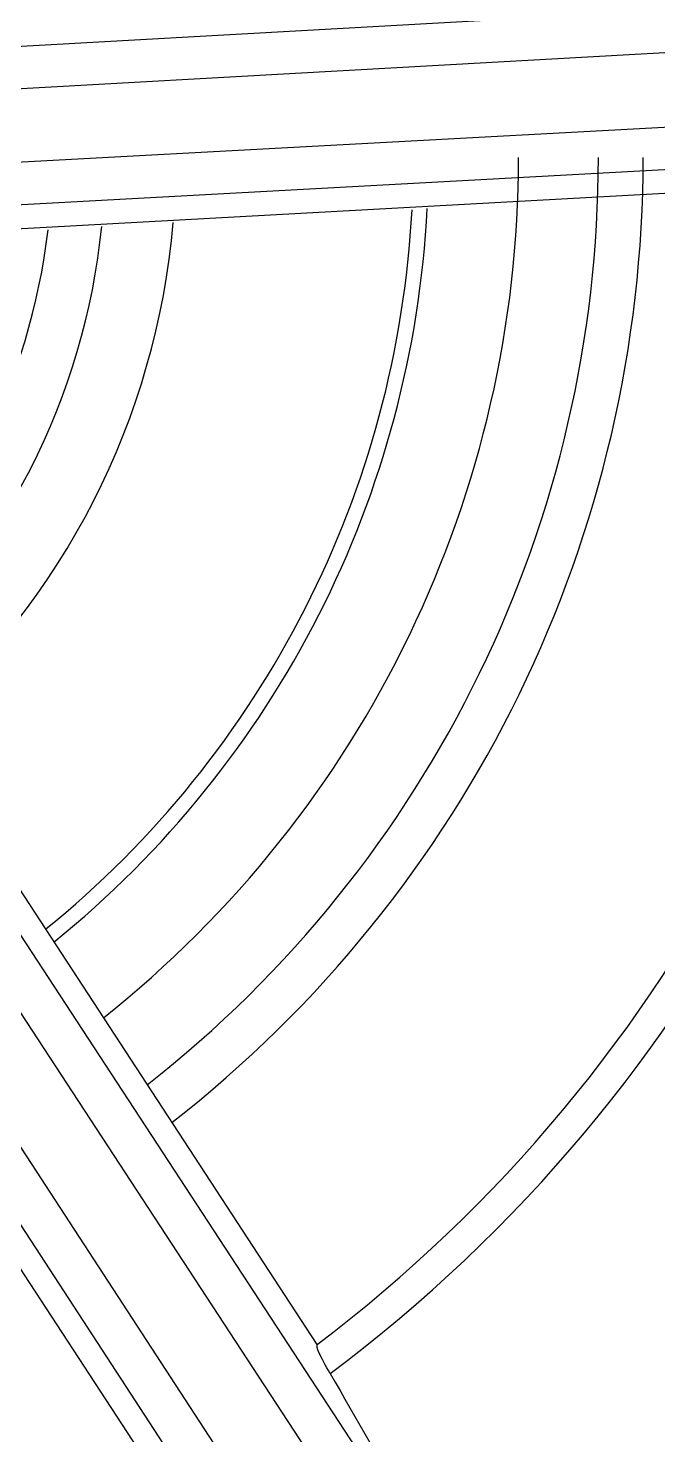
# Model space of a CAD drawing. Extents: x 943 to 1030, y 781 to 934.
# Drawn here: x 998.4242 to 998.5991, y 855.6017 to 855.9924 of the extents above; entities that cross this region are included whole.
import ezdxf

# ---------------------------------------------------------------- set-up
doc = ezdxf.new("R2010")
doc.units = 0
doc.header["$MEASUREMENT"] = 0
doc.layers.add('1', color=4, linetype='Continuous')

# ---------------------------------------------------------------- blocks, each defined once
blk = doc.blocks.new('AIRA')
at = {"layer": '1', "color": 3, "linetype": 'Continuous', "lineweight": 25}
for p, q in [((55.62542893103591, 52.84294708407378), (55.19611498459665, 52.81886914211861)), ((55.62628443341521, 52.83118153405508), (55.19697046093461, 52.80710374626051)), ((55.19807954628345, 52.78699950007399), (55.62743685202304, 52.81029179153529)), ((55.19852342309696, 52.77521121618565), (55.62788072877925, 52.79850350712184)), ((55.49099073856144, 52.7844594569824), (55.24331039994354, 52.7708578238836)), ((55.39672532811028, 52.34247424836042), (55.16121624548578, 52.70223206119931)), ((55.38696381409227, 52.33585058655888), (55.15145485195649, 52.69560849902882)), ((55.13459860670878, 52.68459587984671), (55.36944897569356, 52.32440769150799)), ((55.12461159180407, 52.67831732930676), (55.35946196030466, 52.31812914075522)), ((55.19136178824658, 52.66860956254186), (55.32697516622943, 52.46103561751772)), ((55.27885446100368, 52.42965732473704), (55.14323493189727, 52.63735397345044))]:
    blk.add_line(p, q, dxfattribs=at)
for centre, radius, start, end in [((55.07765493994077, 52.79077379628802), 1.000000000000187, 33.15761964092331, 213.1576196409233), ((55.07765493993975, 52.79077379628757), 0.989493834531533, 36.6903796097421, 216.6903796097421), ((55.07765493993907, 52.79077379628825), 0.971974590611048, 36.6903796096913, 216.6903796097929), ((55.07765493993986, 52.79077379628734), 0.9039308144236787, 37.0340452152261, 216.6903796097239), ((55.07765493993963, 52.79077379628757), 0.8523622047259715, 37.03403645823388, 216.6903796097473), ((55.07765493994077, 52.79077379628802), 0.8476501497392139, 33.15761964092331, 212.8028127453564), ((55.07765493994066, 52.79077379628802), 0.8324457033515497, 33.15761964092331, 212.8028034313345), ((55.07765493993975, 52.79077379628757), 0.989493834531533, 216.6903796097421, 36.6903796097421), ((55.0776549399402, 52.79077379628689), 0.97197459061103, 216.6903796097004, 36.69037960978378), ((55.07765493994077, 52.79077379628802), 1.000000000000187, 213.1576196409233, 33.15761964092331), ((55.07765493993941, 52.79077379628779), 0.9039308144236612, 217.0340452152352, 36.69037960971864), ((55.07765493993975, 52.79077379628757), 0.8523622047259715, 217.0340364582339, 36.69037960982157), ((55.07765493994077, 52.79077379628802), 0.8476501497391996, 213.1576196409233, 32.80281274535997), ((55.07765493993861, 52.79077379629132), 0.8324457033472599, 213.1576196411961, 32.80280343106526), ((55.07765493994077, 52.79077379628802), 0.5194384889263524, 305.6902974196174, 0.5511106729860514), ((55.07765493993975, 52.79077379628757), 0.3053149606299321, 308.4901713668174, 0), ((55.07765493993975, 52.79077379628757), 0.3274724409449092, 308.1284180174878, 0), ((55.07765493993975, 52.79077379628757), 0.339902129173659, 307.9462109776271, 359.999999999987), ((55.07765493994077, 52.79077379628802), 0.413385826771651, 307.0945969171599, 359.1212108767521), ((55.07765493994077, 52.79077379628802), 0.4220294147673186, 306.8318766673769, 359.3923561983125), ((55.07765493993963, 52.79077379628757), 0.2760992628795134, 309.0563460310642, 356.9775884053196), ((55.07765493993975, 52.79077379628757), 0.2802841497089993, 308.9679673383843, 357.1074127874021), ((55.07765493993963, 52.79077379628757), 0.1905192506681313, 311.722790974886, 354.2333879418551), ((55.07765493993963, 52.79077379628757), 0.2101772377324554, 310.9164920160403, 355.061448504517), ((55.07765493993963, 52.79077379628757), 0.1757834443906185, 312.4469091526786, 353.4432978933895), ((55.07765493994077, 52.79077379628802), 0.6408086698634267, 213.1576196409233, 303.1576196409233)]:
    blk.add_arc(centre, radius, start, end, dxfattribs=at)
for points in [[(56.573738556119, 52.79077379628757), (56.57126830395464, 52.72549494051316), (56.56632779962604, 52.59493722896445), (56.5265863656939, 52.40245147960422), (56.4638911961697, 52.21661003274596), (56.3769846807462, 52.04059268706999), (56.26797822726508, 51.87741114816231), (56.1385696553366, 51.72985749739587), (55.99101801236134, 51.60045641864519), (55.82783593546753, 51.49142200024426), (55.65181873394454, 51.40461985132208), (55.46597724846049, 51.34153518071275), (55.2734915094502, 51.30324738462059), (55.07765493935369, 51.29041157785241), (54.88181837277364, 51.30324738462059), (54.68933262321445, 51.34153518071275), (54.5034911764094, 51.40461985132208), (54.3274738307191, 51.49142200024426), (54.16429229181529, 51.60045641864519), (54.01673864104794, 51.72985749739587), (53.88733756229749, 51.87741114816231), (53.77830314389644, 52.04059268706999), (53.69150099497415, 52.21661003274585), (53.62841632436482, 52.40245147960422), (53.59012852827277, 52.59493722896445), (53.57729272150459, 52.79077379628757), (53.59012852827277, 52.98661036361068), (53.62841632436482, 53.17909611297091), (53.69150099497415, 53.36493755982929), (53.77830314389644, 53.54095490550526), (53.88733756229749, 53.70413644441282), (54.01673864104794, 53.85169009517926), (54.16429229181529, 53.98109117392994), (54.3274738307191, 54.09012559233088), (54.5034911764094, 54.17692774125317), (54.68933262321445, 54.24001241186261), (54.88181837277364, 54.27830020795466), (55.07765493935369, 54.29113601472272), (55.2734915094502, 54.27830020795466), (55.46597724846049, 54.24001241186261), (55.65181873394454, 54.17692774125317), (55.82783593546753, 54.09012559233088), (55.99101801236134, 53.98109117392994), (56.1385696553366, 53.85169009517926), (56.26797822726508, 53.70413644441282), (56.3769846807462, 53.54095490550526), (56.4638911961697, 53.36493755982929), (56.5265863656939, 53.17909611297091), (56.56632779962604, 52.98661036361068), (56.57126830395464, 52.85605265206198), (56.573738556119, 52.79077379628757)], [(56.63166927497923, 53.71150835205913), (56.66509573647659, 53.65054453403843), (56.73194865947085, 53.52861689799693), (56.80467853517177, 53.33262645344416), (56.85591564682341, 53.13030643309662), (56.88309613330148, 52.92323343737826), (56.88636269951201, 52.71446127757667), (56.86553675119944, 52.50668749808256), (56.82093157635393, 52.30269787916313), (56.75313092244505, 52.1052006528223), (56.66303944315405, 51.91682496173337), (56.55185506422504, 51.74007663807106), (56.42105722517954, 51.57730734097595), (56.27238607621007, 51.43068260537143), (56.10781962642284, 51.30215320839079), (55.92954734700606, 51.19342916761821), (55.73994106294617, 51.10595700291947), (55.54152339131292, 51.04090048779472), (55.33693418060523, 50.99912516686766), (55.12889538859486, 50.98118683999678), (54.92017486766088, 50.98732416770849), (54.71354954165804, 51.01745549589032), (54.51176845362511, 51.07117994227428), (54.31751621617036, 51.147782729558), (54.13337720059121, 51.24624469671664), (53.96180150184171, 51.36525585263416), (53.80507103971172, 51.50323282652209), (53.66527405638271, 51.65833985312622), (53.54425920547089, 51.82851349805151), (53.44367861098112, 52.01148898595943), (53.364713397066, 52.20483452997928), (53.30900027759822, 52.40596801939103), (53.27509305468823, 52.61224983974853), (53.27276865760359, 52.75128314123322), (53.27160645906133, 52.82079979197556)], [(55.6305998669161, 53.15202695913808), (55.60489819721329, 53.18687233963215), (55.55349485780766, 53.25656310062038), (55.45240983778581, 53.33947934700791), (55.33844883265124, 53.40230588373151), (55.21405687241281, 53.44136451090253), (55.08453259520593, 53.45549286236667), (54.95471467442076, 53.4440572648823), (54.82962910286551, 53.4075214615367), (54.71407306919173, 53.34728311342406), (54.61248928291184, 53.26565842434775), (54.52878350790638, 53.16578546320125), (54.46616273045186, 53.05149590253291), (54.42707059482245, 52.92720610555421), (54.41287051792278, 52.79760173084219), (54.42462652560778, 52.6680020368176), (54.45995241358651, 52.54212365572573), (54.5031241465058, 52.46705497420055), (54.52471001296533, 52.42952063343796)], [(54.52471001296533, 52.42952063343796), (54.55041168266825, 52.3946752529439), (54.60181502207388, 52.32498449195566), (54.70290004209573, 52.24206824556813), (54.8168610472303, 52.17924170884453), (54.94125300746873, 52.14018308167351), (55.07077728467573, 52.12605473020926), (55.20059520546079, 52.13749032769374), (55.32568077701603, 52.17402613103934), (55.44123681068982, 52.23426447915199), (55.54282059696982, 52.3158891682283), (55.62652637197516, 52.41576212937468), (55.68914714942957, 52.53005169004314), (55.72823928505909, 52.65434148702184), (55.74243936195876, 52.78394586173386), (55.73068335427376, 52.91354555575845), (55.69535746629492, 53.03942393685031), (55.65218573337575, 53.11449261837549), (55.6305998669161, 53.15202695913808)], [(54.54092269161879, 52.44010590194307), (54.56587113885666, 52.4062823147608), (54.61576803333196, 52.33863514039626), (54.71388872913326, 52.25815234810761), (54.82451267233751, 52.1971625512947), (54.94524281541248, 52.15927236565642), (55.07102456605048, 52.14547436505063), (55.19683035173819, 52.15688998644839), (55.3190162578469, 52.19117927261652), (55.39188408859422, 52.2330853523556), (55.42831800396766, 52.25403839222497)]]:
    blk.add_open_spline(points, degree=3, dxfattribs=at)
for points, knots in [([(55.33064805942627, 52.45298287941637), (55.32940948961505, 52.455167827075), (55.32693241632933, 52.45953760536872), (55.3269651274469, 52.46053946866778), (55.32698148256759, 52.46104038690214)], [0, 0, 0, 0, 0.5000133901116569, 1, 1, 1, 1]), ([(55.3306480594207, 52.45298287942387), (55.33789179974178, 52.44036861081349), (55.35203186155491, 52.41574506966299), (55.37129941089893, 52.38425453170021), (55.38069648542364, 52.36889612120524)], [0, 0, 0, 0, 0.5122849119583487, 0.9999999999999999, 0.9999999999999999, 0.9999999999999999, 0.9999999999999999])]:
    blk.add_open_spline(points, degree=3, knots=knots, dxfattribs=at)

msp = doc.modelspace()

# ---------------------------------------------------------------- block references
at = {"layer": '1'}
msp.add_blockref('AIRA', (943.1774713678069, 803.1657593169768), dxfattribs=at)

doc.saveas('drawing.dxf')
